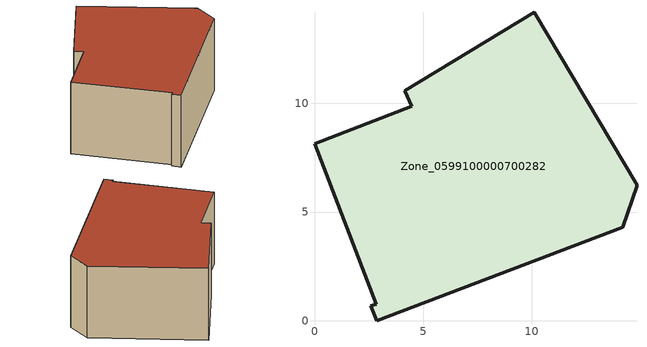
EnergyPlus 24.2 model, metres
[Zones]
Zone_0599100000700282
 floor ground (C_G): 4.48,9.86 4.16,10.58 10.11,14.19 14.84,6.23 14.19,4.31 2.86,0 2.6,0.69 2.83,0.75 0,8.14 z0
 wall outside (C_F): 4.16,10.58 4.48,9.86 0,8.14 2.83,0.75 2.6,0.69 2.86,0 14.19,4.31 14.84,6.23 10.11,14.19 4.16,10.58 z0:6.26
 roof outside (C_R): 14.84,6.23 10.11,14.19 4.16,10.58 4.48,9.86 0,8.14 2.83,0.75 2.6,0.69 2.86,0 14.19,4.31 z6.26
[BUILDING]
Pand.0599100000700282: North Axis=0; Terrain=City; Loads Convergence Tolerance Value=0.04; Temperature Convergence Tolerance Value=0.4; Solar Distribution=FullExterior; Maximum Number of Warmup Days=25; Minimum Number of Warmup Days=1
[Site:Location]
Rotterdam.The.Hague.AP_ZH_NLD Design_Conditions: Latitude=51.96; Longitude=4.45; Time Zone=1; Elevation=-4.5
[SITE:GROUNDTEMPERATURE:BUILDINGSURFACE]
18, 18, 18, 18, 18, 18, 18, 18, 18, 18, 18, 18
[MATERIAL] Thermal Absorptance=0.9; Solar Absorptance=0.7; Visible Absorptance=0.7
Name | Roughness | Thickness | Conductivity | Density | Specific Heat
G.TC.1946 | MediumSmooth | 0.15 | 1 | 540 | 1210
F.TC.1946 | Rough | 0.3 | 0.857143 | 1920 | 840
R.TC.1946 | MediumRough | 0.2 | 0.909091 | 1500 | 1000
[CONSTRUCTION]
C_G: G.TC.1946
C_F: F.TC.1946
C_R: R.TC.1946
[ZONE]
Zone_0599100000700282: Type=1; Multiplier=1; Ceiling Height=Autocalculate; Volume=Autocalculate; Floor Area=autocalculate; Part of Total Floor Area=Yes
[ZONEINFILTRATION:DESIGNFLOWRATE]
Infil_Zone_0599100000700282: Zone or ZoneList or Space or SpaceList=Zone_0599100000700282; Schedule=AlwaysOn; Design Flow Rate Calculation Method=Flow/Area; Flow Rate per Floor Area=0.003; Constant Term Coefficient=1; Temperature Term Coefficient=0; Velocity Term Coefficient=0; Velocity Squared Term Coefficient=0
[HVACTEMPLATE:ZONE:IDEALLOADSAIRSYSTEM]
Zone_0599100000700282: Maximum Heating Supply Air Temperature=50; Minimum Cooling Supply Air Temperature=13; Maximum Heating Supply Air Humidity Ratio=0.0156; Minimum Cooling Supply Air Humidity Ratio=0.0077; Heating Limit=NoLimit; Cooling Limit=NoLimit; Dehumidification Control Type=ConstantSensibleHeatRatio; Cooling Sensible Heat Ratio=0.7; Dehumidification Setpoint=60; Humidification Control Type=None; Humidification Setpoint=30; Outdoor Air Method=None; Outdoor Air Flow Rate per Person=0.00944; Outdoor Air Flow Rate per Zone Floor Area=0; Outdoor Air Flow Rate per Zone=0; Demand Controlled Ventilation Type=None; Outdoor Air Economizer Type=NoEconomizer; Heat Recovery Type=None; Sensible Heat Recovery Effectiveness=0.7; Latent Heat Recovery Effectiveness=0.65
[ZONECONTROL:THERMOSTAT]
ThermostatControl_Zone_0599100000700282: Zone or ZoneList=Zone_0599100000700282; Control Type Schedule=DualSetpointControlType; Control 1=Thermostat_Zone_0599100000700282; Temperature Difference Between Cutout And Setpoint=0
[THERMOSTATSETPOINT:DUALSETPOINT]
Thermostat_Zone_0599100000700282: Heating Setpoint Temperature Schedule=HeatingSetpoint_Zone_0599100000700282; Cooling Setpoint Temperature Schedule=CoolingSetpoint_Zone_0599100000700282
[SCHEDULE:COMPACT]
HeatingSetpoint_Zone_0599100000700282: Through: 12/31, For: AllDays, Until: 24:00, 21
CoolingSetpoint_Zone_0599100000700282: Through: 12/31, For: AllDays, Until: 24:00, 24
DualSetpointControlType: Through: 12/31, For: AllDays, Until: 24:00, 4
AlwaysOn: Through: 12/31, For: AllDays, Until: 24:00, 1
